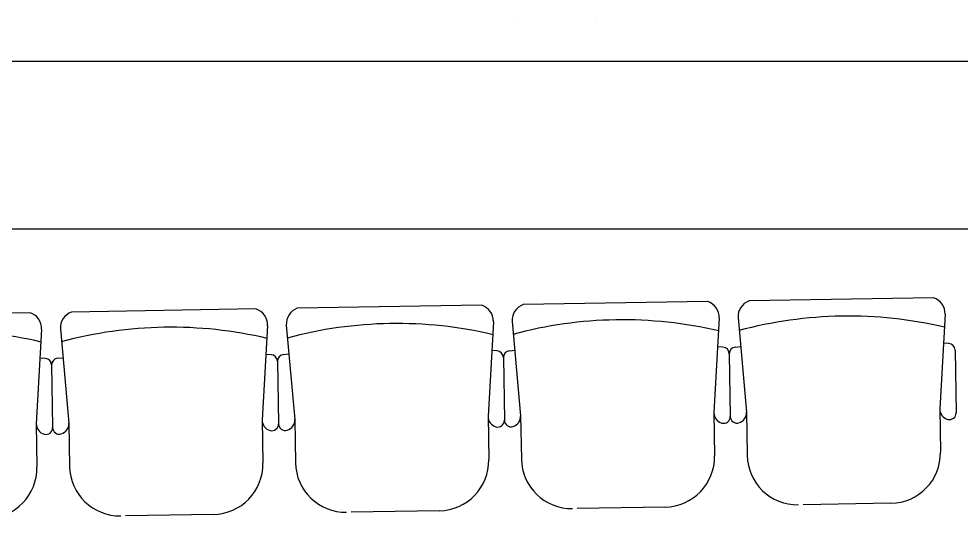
# Model space of a CAD drawing. Header units: millimetres. Extents: x 111 to 1506, y 14 to 566.
# Drawn here: x 234.192 to 236.999, y 227.102 to 228.59 of the extents above; entities that cross this region are included whole.
import ezdxf

# ---------------------------------------------------------------- set-up
doc = ezdxf.new("R2010")
doc.units = ezdxf.units.MM
doc.layers.add('1', color=8, linetype='Continuous')
doc.layers.add('ARBOLES', color=78, linetype='Continuous', lineweight=5)

# ---------------------------------------------------------------- blocks, each defined once
blk = doc.blocks.new('M31')
for p, q in [((-1.2089, 0.61), (-1.7589, 0.61)), ((-0.5359, 0.61), (-1.0859, 0.61)), ((0.1371, 0.61), (-0.4129, 0.61)), ((0.8101, 0.61), (0.2601, 0.61)), ((1.4831, 0.61), (0.9331, 0.61)), ((-1.1755, 0.5606), (-1.196, 0.279)), ((-1.1194, 0.5606), (-1.0988, 0.279)), ((-0.5024, 0.5606), (-0.523, 0.279)), ((-0.4464, 0.5606), (-0.4258, 0.279)), ((0.1706, 0.5606), (0.15, 0.279)), ((0.2266, 0.5606), (0.2472, 0.279)), ((0.8436, 0.5606), (0.823, 0.279)), ((0.8996, 0.5606), (0.9202, 0.279)), ((1.5166, 0.5606), (1.496, 0.279)), ((-1.166, 0.4731), (-1.1818, 0.4743)), ((-1.1474, 0.4532), (-1.1474, 0.2665)), ((-1.1474, 0.4532), (-1.1474, 0.2665)), ((-1.1289, 0.4731), (-1.1131, 0.4743)), ((-0.4929, 0.4731), (-0.5087, 0.4743)), ((-0.4744, 0.4532), (-0.4744, 0.2665)), ((-0.4744, 0.4532), (-0.4744, 0.2665)), ((-0.4559, 0.4731), (-0.4401, 0.4743)), ((0.1801, 0.4731), (0.1643, 0.4743)), ((0.1986, 0.4532), (0.1986, 0.2665)), ((0.1986, 0.4532), (0.1986, 0.2665)), ((0.2171, 0.4731), (0.2329, 0.4743)), ((0.8531, 0.4731), (0.8373, 0.4743)), ((0.8716, 0.4532), (0.8716, 0.2665)), ((0.8716, 0.4532), (0.8716, 0.2665)), ((0.8901, 0.4731), (0.9059, 0.4743)), ((1.5261, 0.4731), (1.5103, 0.4743)), ((1.5446, 0.4532), (1.5446, 0.2665)), ((-1.196, 0.279), (-1.196, 0.15)), ((-1.0988, 0.279), (-1.0988, 0.15)), ((-0.523, 0.279), (-0.523, 0.15)), ((-0.4258, 0.279), (-0.4258, 0.15)), ((0.15, 0.279), (0.15, 0.15)), ((0.2472, 0.279), (0.2472, 0.15)), ((0.823, 0.279), (0.823, 0.15)), ((0.9202, 0.279), (0.9202, 0.15)), ((1.496, 0.279), (1.496, 0.15)), ((-0.673, 0), (-0.9349, 0)), ((0, 0), (-0.2619, 0)), ((0.673, 0), (0.4111, 0)), ((1.346, 0), (1.0841, 0))]:
    blk.add_line(p, q)
for centre, radius, start, end in [((-1.2254, 0.5628), 0.05, 357.4596, 70.7577), ((-1.0694, 0.5628), 0.05, 109.2423, 182.5404), ((-0.5524, 0.5628), 0.05, 357.4596, 70.7577), ((-0.3964, 0.5628), 0.05, 109.2423, 182.5404), ((0.1206, 0.5628), 0.05, 357.4596, 70.7577), ((0.2766, 0.5628), 0.05, 109.2423, 182.5404), ((0.7936, 0.5628), 0.05, 357.4596, 70.7577), ((0.9496, 0.5628), 0.05, 109.2423, 182.5404), ((1.4666, 0.5628), 0.05, 357.4596, 70.7577), ((-1.4839, -0.6935), 1.2535, 75.8346, 104.1654), ((-0.8109, -0.6935), 1.2535, 75.8346, 104.1654), ((-0.1379, -0.6935), 1.2535, 75.8346, 104.1654), ((0.5351, -0.6935), 1.2535, 75.8346, 104.1654), ((1.2081, -0.6935), 1.2535, 75.8346, 104.1654), ((-1.1674, 0.4532), 0.02, 0, 85.8188), ((-1.1274, 0.4532), 0.02, 94.1812, 180), ((-0.4944, 0.4532), 0.02, 0, 85.8188), ((-0.4544, 0.4532), 0.02, 94.1812, 180), ((0.1786, 0.4532), 0.02, 0, 85.8188), ((0.2186, 0.4532), 0.02, 94.1812, 180), ((0.8516, 0.4532), 0.02, 0, 85.8188), ((0.8916, 0.4532), 0.02, 94.1812, 180), ((1.5246, 0.4532), 0.02, 0, 85.8188), ((-1.1641, 0.278), 0.0319, 178.1708, 254.0581), ((-1.1674, 0.2665), 0.02, 254.0581, 0), ((-1.1274, 0.2665), 0.02, 180, 285.9419), ((-1.1307, 0.278), 0.0319, 285.9419, 1.8292), ((-0.4911, 0.278), 0.0319, 178.1708, 254.0581), ((-0.4944, 0.2665), 0.02, 254.0581, 0), ((-0.4544, 0.2665), 0.02, 180, 285.9419), ((-0.4577, 0.278), 0.0319, 285.9419, 1.8292), ((0.1819, 0.278), 0.0319, 178.1708, 254.0581), ((0.1786, 0.2665), 0.02, 254.0581, 0), ((0.2186, 0.2665), 0.02, 180, 285.9419), ((0.2153, 0.278), 0.0319, 285.9419, 1.8292), ((0.8549, 0.278), 0.0319, 178.1708, 254.0581), ((0.8516, 0.2665), 0.02, 254.0581, 0), ((0.8916, 0.2665), 0.02, 180, 285.9419), ((0.8883, 0.278), 0.0319, 285.9419, 1.8292), ((1.5279, 0.278), 0.0319, 178.1708, 254.0581), ((1.5246, 0.2665), 0.02, 254.0581, 0), ((-1.346, 0.15), 0.15, 270, 0), ((-0.9488, 0.15), 0.15, 180, 270), ((-0.673, 0.15), 0.15, 270, 0), ((-0.2758, 0.15), 0.15, 180, 270), ((0, 0.15), 0.15, 270, 0), ((0.3972, 0.15), 0.15, 180, 270), ((0.673, 0.15), 0.15, 270, 0), ((1.0702, 0.15), 0.15, 180, 270), ((1.346, 0.15), 0.15, 270, 0)]:
    blk.add_arc(centre, radius, start, end)
blk = doc.blocks.new('E1E')
at = {"layer": 'ARBOLES', "ltscale": 0.2}
for p, q in [((95.5359, 59.5519), (95.5359, 59.5519)), ((95.2708, 59.4541), (95.2708, 59.4541))]:
    blk.add_line(p, q, dxfattribs=at)

msp = doc.modelspace()

# ---------------------------------------------------------------- linework, layer by layer
for p, q in [((220.03519, 228.46416), (246.84184, 228.46416)), ((220.522, 227.96416), (246.88558, 227.96416))]:
    msp.add_line(p, q)

# ---------------------------------------------------------------- block references
at = {"layer": '1', "rotation": 0.9415224173067548}
msp.add_blockref('M31', (235.44419, 227.12438), dxfattribs=at)
at = {"layer": 'ARBOLES', "color": 0, "xscale": 0.8310831642732954, "yscale": 0.8310831642732954, "zscale": 0.8310831642732954, "rotation": 157.9147716791316}
msp.add_blockref('E1E', (327.85801, 244.5985), dxfattribs=at)

doc.saveas('drawing.dxf')
